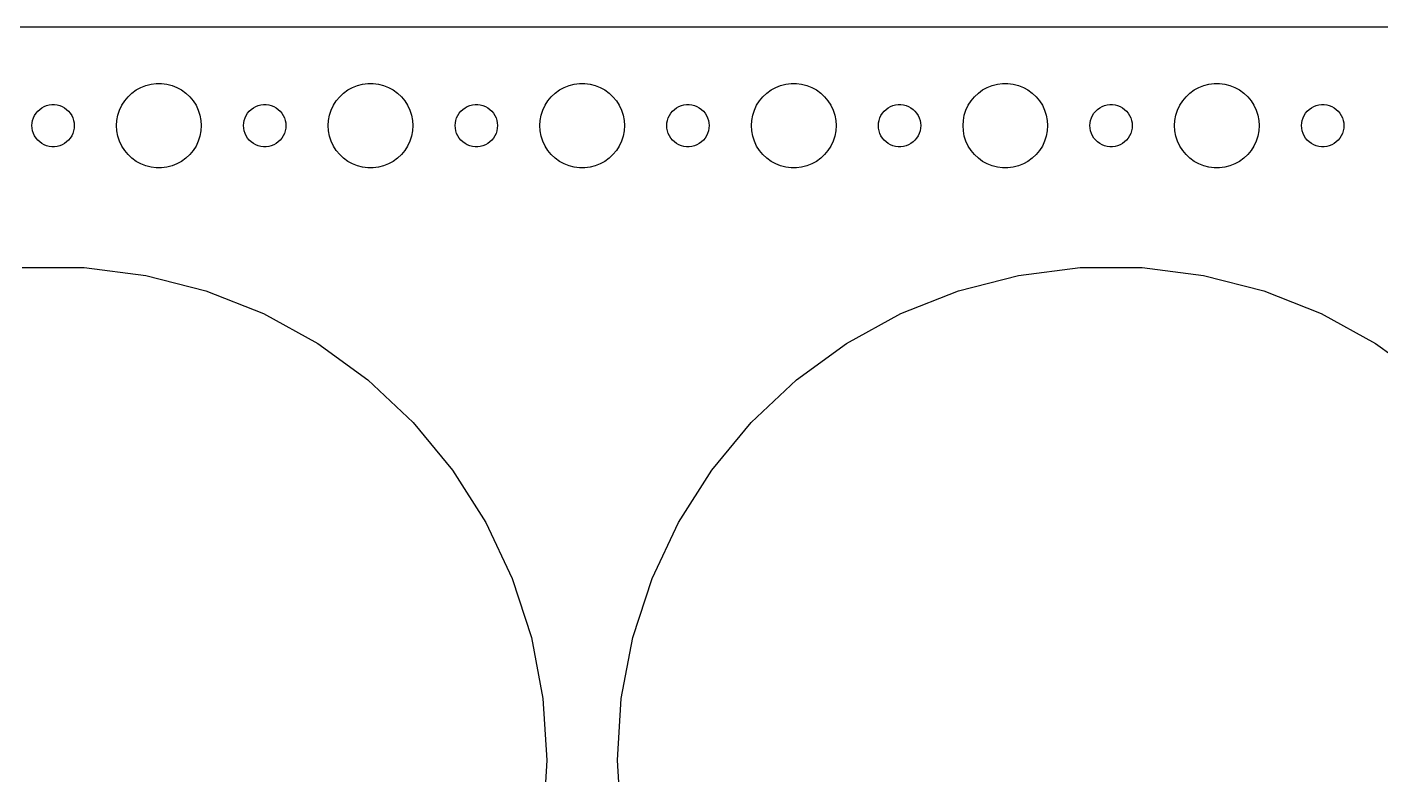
# Model space of a CAD drawing. Header units: metres. Extents: x -194 to 194, y 62 to 280.
# Drawn here: x -1.8 to 94.1, y 227 to 280 of the extents above; entities that cross this region are included whole.
import ezdxf

# ---------------------------------------------------------------- set-up
doc = ezdxf.new("R2010")
doc.units = ezdxf.units.M

msp = doc.modelspace()

# ---------------------------------------------------------------- linework, layer by layer
for p, q in [((189.814, 279.99), (-189.814, 279.99)), ((5.58772, 275.312), (5.89252, 275.533)), ((5.89252, 275.533), (6.22266, 275.714)), ((6.22266, 275.714), (6.57294, 275.853)), ((6.57294, 275.853), (6.93785, 275.947)), ((6.93785, 275.947), (7.31161, 275.994)), ((7.31161, 275.994), (7.68837, 275.994)), ((7.68837, 275.994), (8.06213, 275.947)), ((8.06213, 275.947), (8.42705, 275.853)), ((8.42705, 275.853), (8.77733, 275.714)), ((8.77733, 275.714), (9.10747, 275.533)), ((9.10747, 275.533), (9.41226, 275.312)), ((20.5877, 275.312), (20.8925, 275.533)), ((20.8925, 275.533), (21.2227, 275.714)), ((21.2227, 275.714), (21.5729, 275.853)), ((21.5729, 275.853), (21.9379, 275.947)), ((21.9379, 275.947), (22.3116, 275.994)), ((22.3116, 275.994), (22.6884, 275.994)), ((22.6884, 275.994), (23.0621, 275.947)), ((23.0621, 275.947), (23.427, 275.853)), ((23.427, 275.853), (23.7773, 275.714)), ((23.7773, 275.714), (24.1075, 275.533)), ((24.1075, 275.533), (24.4123, 275.312)), ((35.5877, 275.312), (35.8925, 275.533)), ((35.8925, 275.533), (36.2227, 275.714)), ((36.2227, 275.714), (36.5729, 275.853)), ((36.5729, 275.853), (36.9379, 275.947)), ((36.9379, 275.947), (37.3116, 275.994)), ((37.3116, 275.994), (37.6884, 275.994)), ((37.6884, 275.994), (38.0621, 275.947)), ((38.0621, 275.947), (38.427, 275.853)), ((38.427, 275.853), (38.7773, 275.714)), ((38.7773, 275.714), (39.1075, 275.533)), ((39.1075, 275.533), (39.4123, 275.312)), ((50.5877, 275.312), (50.8925, 275.533)), ((50.8925, 275.533), (51.2227, 275.714)), ((51.2227, 275.714), (51.5729, 275.853)), ((51.5729, 275.853), (51.9379, 275.947)), ((51.9379, 275.947), (52.3116, 275.994)), ((52.3116, 275.994), (52.6884, 275.994)), ((52.6884, 275.994), (53.0621, 275.947)), ((53.0621, 275.947), (53.427, 275.853)), ((53.427, 275.853), (53.7773, 275.714)), ((53.7773, 275.714), (54.1075, 275.533)), ((54.1075, 275.533), (54.4123, 275.312)), ((65.5877, 275.312), (65.8925, 275.533)), ((65.8925, 275.533), (66.2227, 275.714)), ((66.2227, 275.714), (66.573, 275.853)), ((66.573, 275.853), (66.9379, 275.947)), ((66.9379, 275.947), (67.3116, 275.994)), ((67.3116, 275.994), (67.6884, 275.994)), ((67.6884, 275.994), (68.0621, 275.947)), ((68.0621, 275.947), (68.427, 275.853)), ((68.427, 275.853), (68.7773, 275.714)), ((68.7773, 275.714), (69.1075, 275.533)), ((69.1075, 275.533), (69.4123, 275.312)), ((80.5877, 275.312), (80.8925, 275.533)), ((80.8925, 275.533), (81.2227, 275.714)), ((81.2227, 275.714), (81.573, 275.853)), ((81.573, 275.853), (81.9379, 275.947)), ((81.9379, 275.947), (82.3116, 275.994)), ((82.3116, 275.994), (82.6884, 275.994)), ((82.6884, 275.994), (83.0621, 275.947)), ((83.0621, 275.947), (83.427, 275.853)), ((83.427, 275.853), (83.7773, 275.714)), ((83.7773, 275.714), (84.1075, 275.533)), ((84.1075, 275.533), (84.4123, 275.312)), ((-0.28107, 274.473), (-0.09418, 274.497)), ((-0.09418, 274.497), (0.09418, 274.497)), ((0.09418, 274.497), (0.28107, 274.473)), ((4.87108, 274.445), (5.07294, 274.763)), ((5.07294, 274.763), (5.31308, 275.054)), ((5.31308, 275.054), (5.58772, 275.312)), ((9.41226, 275.312), (9.6869, 275.054)), ((9.6869, 275.054), (9.92705, 274.763)), ((9.92705, 274.763), (10.1289, 274.445)), ((14.7189, 274.473), (14.9058, 274.497)), ((14.9058, 274.497), (15.0942, 274.497)), ((15.0942, 274.497), (15.2811, 274.473)), ((19.8711, 274.445), (20.0729, 274.763)), ((20.0729, 274.763), (20.3131, 275.054)), ((20.3131, 275.054), (20.5877, 275.312)), ((24.4123, 275.312), (24.6869, 275.054)), ((24.6869, 275.054), (24.927, 274.763)), ((24.927, 274.763), (25.1289, 274.445)), ((29.7189, 274.473), (29.9058, 274.497)), ((29.9058, 274.497), (30.0942, 274.497)), ((30.0942, 274.497), (30.2811, 274.473)), ((34.8711, 274.445), (35.0729, 274.763)), ((35.0729, 274.763), (35.3131, 275.054)), ((35.3131, 275.054), (35.5877, 275.312)), ((39.4123, 275.312), (39.6869, 275.054)), ((39.6869, 275.054), (39.927, 274.763)), ((39.927, 274.763), (40.1289, 274.445)), ((44.7189, 274.473), (44.9058, 274.497)), ((44.9058, 274.497), (45.0942, 274.497)), ((45.0942, 274.497), (45.2811, 274.473)), ((49.8711, 274.445), (50.0729, 274.763)), ((50.0729, 274.763), (50.3131, 275.054)), ((50.3131, 275.054), (50.5877, 275.312)), ((54.4123, 275.312), (54.6869, 275.054)), ((54.6869, 275.054), (54.927, 274.763)), ((54.927, 274.763), (55.1289, 274.445)), ((59.7189, 274.473), (59.9058, 274.497)), ((59.9058, 274.497), (60.0942, 274.497)), ((60.0942, 274.497), (60.2811, 274.473)), ((64.8711, 274.445), (65.073, 274.763)), ((65.073, 274.763), (65.3131, 275.054)), ((65.3131, 275.054), (65.5877, 275.312)), ((69.4123, 275.312), (69.6869, 275.054)), ((69.6869, 275.054), (69.927, 274.763)), ((69.927, 274.763), (70.1289, 274.445)), ((74.7189, 274.473), (74.9058, 274.497)), ((74.9058, 274.497), (75.0942, 274.497)), ((75.0942, 274.497), (75.2811, 274.473)), ((79.8711, 274.445), (80.073, 274.763)), ((80.073, 274.763), (80.3131, 275.054)), ((80.3131, 275.054), (80.5877, 275.312)), ((84.4123, 275.312), (84.6869, 275.054)), ((84.6869, 275.054), (84.927, 274.763)), ((84.927, 274.763), (85.1289, 274.445)), ((89.7189, 274.473), (89.9058, 274.497)), ((89.9058, 274.497), (90.0942, 274.497)), ((90.0942, 274.497), (90.2811, 274.473)), ((-1.45287, 273.373), (-1.39465, 273.552)), ((-1.39465, 273.552), (-1.31445, 273.723)), ((-1.31445, 273.723), (-1.21352, 273.882)), ((-1.21352, 273.882), (-1.09344, 274.027)), ((-1.09344, 274.027), (-0.95613, 274.156)), ((-0.95613, 274.156), (-0.80373, 274.266)), ((-0.80373, 274.266), (-0.63866, 274.357)), ((-0.63866, 274.357), (-0.46352, 274.427)), ((-0.46352, 274.427), (-0.28107, 274.473)), ((0.28107, 274.473), (0.46352, 274.427)), ((0.46352, 274.427), (0.63866, 274.357)), ((0.63866, 274.357), (0.80373, 274.266)), ((0.80373, 274.266), (0.95613, 274.156)), ((0.95613, 274.156), (1.09344, 274.027)), ((1.09344, 274.027), (1.21352, 273.882)), ((1.21352, 273.882), (1.31445, 273.723)), ((1.31445, 273.723), (1.39465, 273.552)), ((1.39465, 273.552), (1.45287, 273.373)), ((4.52365, 273.376), (4.59424, 273.746)), ((4.59424, 273.746), (4.71066, 274.104)), ((4.71066, 274.104), (4.87108, 274.445)), ((10.1289, 274.445), (10.2893, 274.104)), ((10.2893, 274.104), (10.4057, 273.746)), ((10.4057, 273.746), (10.4763, 273.376)), ((13.5471, 273.373), (13.6053, 273.552)), ((13.6053, 273.552), (13.6855, 273.723)), ((13.6855, 273.723), (13.7865, 273.882)), ((13.7865, 273.882), (13.9065, 274.027)), ((13.9065, 274.027), (14.0439, 274.156)), ((14.0439, 274.156), (14.1963, 274.266)), ((14.1963, 274.266), (14.3613, 274.357)), ((14.3613, 274.357), (14.5365, 274.427)), ((14.5365, 274.427), (14.7189, 274.473)), ((15.2811, 274.473), (15.4635, 274.427)), ((15.4635, 274.427), (15.6387, 274.357)), ((15.6387, 274.357), (15.8037, 274.266)), ((15.8037, 274.266), (15.9561, 274.156)), ((15.9561, 274.156), (16.0934, 274.027)), ((16.0934, 274.027), (16.2135, 273.882)), ((16.2135, 273.882), (16.3145, 273.723)), ((16.3145, 273.723), (16.3947, 273.552)), ((16.3947, 273.552), (16.4529, 273.373)), ((19.5237, 273.376), (19.5942, 273.746)), ((19.5942, 273.746), (19.7107, 274.104)), ((19.7107, 274.104), (19.8711, 274.445)), ((25.1289, 274.445), (25.2893, 274.104)), ((25.2893, 274.104), (25.4057, 273.746)), ((25.4057, 273.746), (25.4763, 273.376)), ((28.5471, 273.373), (28.6053, 273.552)), ((28.6053, 273.552), (28.6855, 273.723)), ((28.6855, 273.723), (28.7865, 273.882)), ((28.7865, 273.882), (28.9065, 274.027)), ((28.9065, 274.027), (29.0439, 274.156)), ((29.0439, 274.156), (29.1963, 274.266)), ((29.1963, 274.266), (29.3613, 274.357)), ((29.3613, 274.357), (29.5365, 274.427)), ((29.5365, 274.427), (29.7189, 274.473)), ((30.2811, 274.473), (30.4635, 274.427)), ((30.4635, 274.427), (30.6387, 274.357)), ((30.6387, 274.357), (30.8037, 274.266)), ((30.8037, 274.266), (30.9561, 274.156)), ((30.9561, 274.156), (31.0934, 274.027)), ((31.0934, 274.027), (31.2135, 273.882)), ((31.2135, 273.882), (31.3145, 273.723)), ((31.3145, 273.723), (31.3947, 273.552)), ((31.3947, 273.552), (31.4529, 273.373)), ((34.5237, 273.376), (34.5942, 273.746)), ((34.5942, 273.746), (34.7107, 274.104)), ((34.7107, 274.104), (34.8711, 274.445)), ((40.1289, 274.445), (40.2893, 274.104)), ((40.2893, 274.104), (40.4057, 273.746)), ((40.4057, 273.746), (40.4763, 273.376)), ((43.5471, 273.373), (43.6053, 273.552)), ((43.6053, 273.552), (43.6855, 273.723)), ((43.6855, 273.723), (43.7865, 273.882)), ((43.7865, 273.882), (43.9065, 274.027)), ((43.9065, 274.027), (44.0439, 274.156)), ((44.0439, 274.156), (44.1963, 274.266)), ((44.1963, 274.266), (44.3613, 274.357)), ((44.3613, 274.357), (44.5365, 274.427)), ((44.5365, 274.427), (44.7189, 274.473)), ((45.2811, 274.473), (45.4635, 274.427)), ((45.4635, 274.427), (45.6387, 274.357)), ((45.6387, 274.357), (45.8037, 274.266)), ((45.8037, 274.266), (45.9561, 274.156)), ((45.9561, 274.156), (46.0934, 274.027)), ((46.0934, 274.027), (46.2135, 273.882)), ((46.2135, 273.882), (46.3145, 273.723)), ((46.3145, 273.723), (46.3947, 273.552)), ((46.3947, 273.552), (46.4529, 273.373)), ((49.5237, 273.376), (49.5942, 273.746)), ((49.5942, 273.746), (49.7107, 274.104)), ((49.7107, 274.104), (49.8711, 274.445)), ((55.1289, 274.445), (55.2893, 274.104)), ((55.2893, 274.104), (55.4057, 273.746)), ((55.4057, 273.746), (55.4763, 273.376)), ((58.5471, 273.373), (58.6053, 273.552)), ((58.6053, 273.552), (58.6855, 273.723)), ((58.6855, 273.723), (58.7865, 273.882)), ((58.7865, 273.882), (58.9065, 274.027)), ((58.9065, 274.027), (59.0439, 274.156)), ((59.0439, 274.156), (59.1963, 274.266)), ((59.1963, 274.266), (59.3613, 274.357)), ((59.3613, 274.357), (59.5365, 274.427)), ((59.5365, 274.427), (59.7189, 274.473)), ((60.2811, 274.473), (60.4635, 274.427)), ((60.4635, 274.427), (60.6387, 274.357)), ((60.6387, 274.357), (60.8037, 274.266)), ((60.8037, 274.266), (60.9561, 274.156)), ((60.9561, 274.156), (61.0934, 274.027)), ((61.0934, 274.027), (61.2135, 273.882)), ((61.2135, 273.882), (61.3145, 273.723)), ((61.3145, 273.723), (61.3947, 273.552)), ((61.3947, 273.552), (61.4529, 273.373)), ((64.5237, 273.376), (64.5943, 273.746)), ((64.5943, 273.746), (64.7107, 274.104)), ((64.7107, 274.104), (64.8711, 274.445)), ((70.1289, 274.445), (70.2893, 274.104)), ((70.2893, 274.104), (70.4057, 273.746)), ((70.4057, 273.746), (70.4763, 273.376)), ((73.5471, 273.373), (73.6053, 273.552)), ((73.6053, 273.552), (73.6855, 273.723)), ((73.6855, 273.723), (73.7865, 273.882)), ((73.7865, 273.882), (73.9065, 274.027)), ((73.9065, 274.027), (74.0439, 274.156)), ((74.0439, 274.156), (74.1963, 274.266)), ((74.1963, 274.266), (74.3613, 274.357)), ((74.3613, 274.357), (74.5365, 274.427)), ((74.5365, 274.427), (74.7189, 274.473)), ((75.2811, 274.473), (75.4635, 274.427)), ((75.4635, 274.427), (75.6387, 274.357)), ((75.6387, 274.357), (75.8037, 274.266)), ((75.8037, 274.266), (75.9561, 274.156)), ((75.9561, 274.156), (76.0934, 274.027)), ((76.0934, 274.027), (76.2135, 273.882)), ((76.2135, 273.882), (76.3145, 273.723)), ((76.3145, 273.723), (76.3947, 273.552)), ((76.3947, 273.552), (76.4529, 273.373)), ((79.5237, 273.376), (79.5943, 273.746)), ((79.5943, 273.746), (79.7107, 274.104)), ((79.7107, 274.104), (79.8711, 274.445)), ((85.1289, 274.445), (85.2893, 274.104)), ((85.2893, 274.104), (85.4057, 273.746)), ((85.4057, 273.746), (85.4763, 273.376)), ((88.5471, 273.373), (88.6053, 273.552)), ((88.6053, 273.552), (88.6855, 273.723)), ((88.6855, 273.723), (88.7865, 273.882)), ((88.7865, 273.882), (88.9065, 274.027)), ((88.9065, 274.027), (89.0439, 274.156)), ((89.0439, 274.156), (89.1963, 274.266)), ((89.1963, 274.266), (89.3613, 274.357)), ((89.3613, 274.357), (89.5365, 274.427)), ((89.5365, 274.427), (89.7189, 274.473)), ((90.2811, 274.473), (90.4635, 274.427)), ((90.4635, 274.427), (90.6387, 274.357)), ((90.6387, 274.357), (90.8037, 274.266)), ((90.8037, 274.266), (90.9561, 274.156)), ((90.9561, 274.156), (91.0934, 274.027)), ((91.0934, 274.027), (91.2135, 273.882)), ((91.2135, 273.882), (91.3145, 273.723)), ((91.3145, 273.723), (91.3947, 273.552)), ((91.3947, 273.552), (91.4529, 273.373)), ((-1.5, 273), (-1.48816, 273.188)), ((-1.48816, 272.812), (-1.5, 273)), ((-1.48816, 273.188), (-1.45287, 273.373)), ((-1.45287, 272.627), (-1.48816, 272.812)), ((-1.39465, 272.448), (-1.45287, 272.627)), ((1.45287, 272.627), (1.39465, 272.448)), ((1.45287, 273.373), (1.48816, 273.188)), ((1.48816, 272.812), (1.45287, 272.627)), ((1.48816, 273.188), (1.5, 273)), ((1.5, 273), (1.48816, 272.812)), ((4.5, 273), (4.52365, 273.376)), ((4.52365, 272.624), (4.5, 273)), ((4.59424, 272.254), (4.52365, 272.624)), ((10.4763, 272.624), (10.4057, 272.254)), ((10.4763, 273.376), (10.5, 273)), ((10.5, 273), (10.4763, 272.624)), ((13.5, 273), (13.5118, 273.188)), ((13.5118, 272.812), (13.5, 273)), ((13.5118, 273.188), (13.5471, 273.373)), ((13.5471, 272.627), (13.5118, 272.812)), ((13.6053, 272.448), (13.5471, 272.627)), ((16.4529, 272.627), (16.3947, 272.448)), ((16.4529, 273.373), (16.4882, 273.188)), ((16.4882, 272.812), (16.4529, 272.627)), ((16.4882, 273.188), (16.5, 273)), ((16.5, 273), (16.4882, 272.812)), ((19.5, 273), (19.5237, 273.376)), ((19.5237, 272.624), (19.5, 273)), ((19.5942, 272.254), (19.5237, 272.624)), ((25.4763, 272.624), (25.4057, 272.254)), ((25.4763, 273.376), (25.5, 273)), ((25.5, 273), (25.4763, 272.624)), ((28.5, 273), (28.5118, 273.188)), ((28.5118, 272.812), (28.5, 273)), ((28.5118, 273.188), (28.5471, 273.373)), ((28.5471, 272.627), (28.5118, 272.812)), ((28.6053, 272.448), (28.5471, 272.627)), ((31.4529, 272.627), (31.3947, 272.448)), ((31.4529, 273.373), (31.4882, 273.188)), ((31.4882, 272.812), (31.4529, 272.627)), ((31.4882, 273.188), (31.5, 273)), ((31.5, 273), (31.4882, 272.812)), ((34.5, 273), (34.5237, 273.376)), ((34.5237, 272.624), (34.5, 273)), ((34.5942, 272.254), (34.5237, 272.624)), ((40.4763, 272.624), (40.4057, 272.254)), ((40.4763, 273.376), (40.5, 273)), ((40.5, 273), (40.4763, 272.624)), ((43.5, 273), (43.5118, 273.188)), ((43.5118, 272.812), (43.5, 273)), ((43.5118, 273.188), (43.5471, 273.373)), ((43.5471, 272.627), (43.5118, 272.812)), ((43.6053, 272.448), (43.5471, 272.627)), ((46.4529, 272.627), (46.3947, 272.448)), ((46.4529, 273.373), (46.4882, 273.188)), ((46.4882, 272.812), (46.4529, 272.627)), ((46.4882, 273.188), (46.5, 273)), ((46.5, 273), (46.4882, 272.812)), ((49.5, 273), (49.5237, 273.376)), ((49.5237, 272.624), (49.5, 273)), ((49.5942, 272.254), (49.5237, 272.624)), ((55.4763, 272.624), (55.4057, 272.254)), ((55.4763, 273.376), (55.5, 273)), ((55.5, 273), (55.4763, 272.624)), ((58.5, 273), (58.5118, 273.188)), ((58.5118, 272.812), (58.5, 273)), ((58.5118, 273.188), (58.5471, 273.373)), ((58.5471, 272.627), (58.5118, 272.812)), ((58.6053, 272.448), (58.5471, 272.627)), ((61.4529, 272.627), (61.3947, 272.448)), ((61.4529, 273.373), (61.4882, 273.188)), ((61.4882, 272.812), (61.4529, 272.627)), ((61.4882, 273.188), (61.5, 273)), ((61.5, 273), (61.4882, 272.812)), ((64.5, 273), (64.5237, 273.376)), ((64.5237, 272.624), (64.5, 273)), ((64.5943, 272.254), (64.5237, 272.624)), ((70.4763, 272.624), (70.4057, 272.254)), ((70.4763, 273.376), (70.5, 273)), ((70.5, 273), (70.4763, 272.624)), ((73.5, 273), (73.5118, 273.188)), ((73.5118, 272.812), (73.5, 273)), ((73.5118, 273.188), (73.5471, 273.373)), ((73.5471, 272.627), (73.5118, 272.812)), ((73.6053, 272.448), (73.5471, 272.627)), ((76.4529, 272.627), (76.3947, 272.448)), ((76.4529, 273.373), (76.4882, 273.188)), ((76.4882, 272.812), (76.4529, 272.627)), ((76.4882, 273.188), (76.5, 273)), ((76.5, 273), (76.4882, 272.812)), ((79.5, 273), (79.5237, 273.376)), ((79.5237, 272.624), (79.5, 273)), ((79.5943, 272.254), (79.5237, 272.624)), ((85.4763, 272.624), (85.4057, 272.254)), ((85.4763, 273.376), (85.5, 273)), ((85.5, 273), (85.4763, 272.624)), ((88.5, 273), (88.5118, 273.188)), ((88.5118, 272.812), (88.5, 273)), ((88.5118, 273.188), (88.5471, 273.373)), ((88.5471, 272.627), (88.5118, 272.812)), ((88.6053, 272.448), (88.5471, 272.627)), ((91.4529, 272.627), (91.3947, 272.448)), ((91.4529, 273.373), (91.4882, 273.188)), ((91.4882, 272.812), (91.4529, 272.627)), ((91.4882, 273.188), (91.5, 273)), ((91.5, 273), (91.4882, 272.812)), ((-1.31445, 272.277), (-1.39465, 272.448)), ((-1.21352, 272.118), (-1.31445, 272.277)), ((-1.09344, 271.973), (-1.21352, 272.118)), ((-0.95613, 271.844), (-1.09344, 271.973)), ((-0.80373, 271.734), (-0.95613, 271.844)), ((-0.63866, 271.643), (-0.80373, 271.734)), ((-0.46352, 271.573), (-0.63866, 271.643)), ((0.63866, 271.643), (0.46352, 271.573)), ((0.80373, 271.734), (0.63866, 271.643)), ((0.95613, 271.844), (0.80373, 271.734)), ((1.09344, 271.973), (0.95613, 271.844)), ((1.21352, 272.118), (1.09344, 271.973)), ((1.31445, 272.277), (1.21352, 272.118)), ((1.39465, 272.448), (1.31445, 272.277)), ((4.71066, 271.896), (4.59424, 272.254)), ((4.87108, 271.555), (4.71066, 271.896)), ((10.2893, 271.896), (10.1289, 271.555)), ((10.4057, 272.254), (10.2893, 271.896)), ((13.6855, 272.277), (13.6053, 272.448)), ((13.7865, 272.118), (13.6855, 272.277)), ((13.9065, 271.973), (13.7865, 272.118)), ((14.0439, 271.844), (13.9065, 271.973)), ((14.1963, 271.734), (14.0439, 271.844)), ((14.3613, 271.643), (14.1963, 271.734)), ((14.5365, 271.573), (14.3613, 271.643)), ((15.6387, 271.643), (15.4635, 271.573)), ((15.8037, 271.734), (15.6387, 271.643)), ((15.9561, 271.844), (15.8037, 271.734)), ((16.0934, 271.973), (15.9561, 271.844)), ((16.2135, 272.118), (16.0934, 271.973)), ((16.3145, 272.277), (16.2135, 272.118)), ((16.3947, 272.448), (16.3145, 272.277)), ((19.7107, 271.896), (19.5942, 272.254)), ((19.8711, 271.555), (19.7107, 271.896)), ((25.2893, 271.896), (25.1289, 271.555)), ((25.4057, 272.254), (25.2893, 271.896)), ((28.6855, 272.277), (28.6053, 272.448)), ((28.7865, 272.118), (28.6855, 272.277)), ((28.9065, 271.973), (28.7865, 272.118)), ((29.0439, 271.844), (28.9065, 271.973)), ((29.1963, 271.734), (29.0439, 271.844)), ((29.3613, 271.643), (29.1963, 271.734)), ((29.5365, 271.573), (29.3613, 271.643)), ((30.6387, 271.643), (30.4635, 271.573)), ((30.8037, 271.734), (30.6387, 271.643)), ((30.9561, 271.844), (30.8037, 271.734)), ((31.0934, 271.973), (30.9561, 271.844)), ((31.2135, 272.118), (31.0934, 271.973)), ((31.3145, 272.277), (31.2135, 272.118)), ((31.3947, 272.448), (31.3145, 272.277)), ((34.7107, 271.896), (34.5942, 272.254)), ((34.8711, 271.555), (34.7107, 271.896)), ((40.2893, 271.896), (40.1289, 271.555)), ((40.4057, 272.254), (40.2893, 271.896)), ((43.6855, 272.277), (43.6053, 272.448)), ((43.7865, 272.118), (43.6855, 272.277)), ((43.9065, 271.973), (43.7865, 272.118)), ((44.0439, 271.844), (43.9065, 271.973)), ((44.1963, 271.734), (44.0439, 271.844)), ((44.3613, 271.643), (44.1963, 271.734)), ((44.5365, 271.573), (44.3613, 271.643)), ((45.6387, 271.643), (45.4635, 271.573)), ((45.8037, 271.734), (45.6387, 271.643)), ((45.9561, 271.844), (45.8037, 271.734)), ((46.0934, 271.973), (45.9561, 271.844)), ((46.2135, 272.118), (46.0934, 271.973)), ((46.3145, 272.277), (46.2135, 272.118)), ((46.3947, 272.448), (46.3145, 272.277)), ((49.7107, 271.896), (49.5942, 272.254)), ((49.8711, 271.555), (49.7107, 271.896)), ((55.2893, 271.896), (55.1289, 271.555)), ((55.4057, 272.254), (55.2893, 271.896)), ((58.6855, 272.277), (58.6053, 272.448)), ((58.7865, 272.118), (58.6855, 272.277)), ((58.9065, 271.973), (58.7865, 272.118)), ((59.0439, 271.844), (58.9065, 271.973)), ((59.1963, 271.734), (59.0439, 271.844)), ((59.3613, 271.643), (59.1963, 271.734)), ((59.5365, 271.573), (59.3613, 271.643)), ((60.6387, 271.643), (60.4635, 271.573)), ((60.8037, 271.734), (60.6387, 271.643)), ((60.9561, 271.844), (60.8037, 271.734)), ((61.0934, 271.973), (60.9561, 271.844)), ((61.2135, 272.118), (61.0934, 271.973)), ((61.3145, 272.277), (61.2135, 272.118)), ((61.3947, 272.448), (61.3145, 272.277)), ((64.7107, 271.896), (64.5943, 272.254)), ((64.8711, 271.555), (64.7107, 271.896)), ((70.2893, 271.896), (70.1289, 271.555)), ((70.4057, 272.254), (70.2893, 271.896)), ((73.6855, 272.277), (73.6053, 272.448)), ((73.7865, 272.118), (73.6855, 272.277)), ((73.9065, 271.973), (73.7865, 272.118)), ((74.0439, 271.844), (73.9065, 271.973)), ((74.1963, 271.734), (74.0439, 271.844)), ((74.3613, 271.643), (74.1963, 271.734)), ((74.5365, 271.573), (74.3613, 271.643)), ((75.6387, 271.643), (75.4635, 271.573)), ((75.8037, 271.734), (75.6387, 271.643)), ((75.9561, 271.844), (75.8037, 271.734)), ((76.0934, 271.973), (75.9561, 271.844)), ((76.2135, 272.118), (76.0934, 271.973)), ((76.3145, 272.277), (76.2135, 272.118)), ((76.3947, 272.448), (76.3145, 272.277)), ((79.7107, 271.896), (79.5943, 272.254)), ((79.8711, 271.555), (79.7107, 271.896)), ((85.2893, 271.896), (85.1289, 271.555)), ((85.4057, 272.254), (85.2893, 271.896)), ((88.6855, 272.277), (88.6053, 272.448)), ((88.7865, 272.118), (88.6855, 272.277)), ((88.9065, 271.973), (88.7865, 272.118)), ((89.0439, 271.844), (88.9065, 271.973)), ((89.1963, 271.734), (89.0439, 271.844)), ((89.3613, 271.643), (89.1963, 271.734)), ((89.5365, 271.573), (89.3613, 271.643)), ((90.6387, 271.643), (90.4635, 271.573)), ((90.8037, 271.734), (90.6387, 271.643)), ((90.9561, 271.844), (90.8037, 271.734)), ((91.0934, 271.973), (90.9561, 271.844)), ((91.2135, 272.118), (91.0934, 271.973)), ((91.3145, 272.277), (91.2135, 272.118)), ((91.3947, 272.448), (91.3145, 272.277)), ((-0.28107, 271.527), (-0.46352, 271.573)), ((-0.09418, 271.503), (-0.28107, 271.527)), ((0.09418, 271.503), (-0.09418, 271.503)), ((0.28107, 271.527), (0.09418, 271.503)), ((0.46352, 271.573), (0.28107, 271.527)), ((5.07294, 271.237), (4.87108, 271.555)), ((5.31308, 270.946), (5.07294, 271.237)), ((5.58772, 270.688), (5.31308, 270.946)), ((5.89252, 270.467), (5.58772, 270.688)), ((9.41226, 270.688), (9.10747, 270.467)), ((9.6869, 270.946), (9.41226, 270.688)), ((9.92705, 271.237), (9.6869, 270.946)), ((10.1289, 271.555), (9.92705, 271.237)), ((14.7189, 271.527), (14.5365, 271.573)), ((14.9058, 271.503), (14.7189, 271.527)), ((15.0942, 271.503), (14.9058, 271.503)), ((15.2811, 271.527), (15.0942, 271.503)), ((15.4635, 271.573), (15.2811, 271.527)), ((20.0729, 271.237), (19.8711, 271.555)), ((20.3131, 270.946), (20.0729, 271.237)), ((20.5877, 270.688), (20.3131, 270.946)), ((20.8925, 270.467), (20.5877, 270.688)), ((24.4123, 270.688), (24.1075, 270.467)), ((24.6869, 270.946), (24.4123, 270.688)), ((24.927, 271.237), (24.6869, 270.946)), ((25.1289, 271.555), (24.927, 271.237)), ((29.7189, 271.527), (29.5365, 271.573)), ((29.9058, 271.503), (29.7189, 271.527)), ((30.0942, 271.503), (29.9058, 271.503)), ((30.2811, 271.527), (30.0942, 271.503)), ((30.4635, 271.573), (30.2811, 271.527)), ((35.0729, 271.237), (34.8711, 271.555)), ((35.3131, 270.946), (35.0729, 271.237)), ((35.5877, 270.688), (35.3131, 270.946)), ((35.8925, 270.467), (35.5877, 270.688)), ((39.4123, 270.688), (39.1075, 270.467)), ((39.6869, 270.946), (39.4123, 270.688)), ((39.927, 271.237), (39.6869, 270.946)), ((40.1289, 271.555), (39.927, 271.237)), ((44.7189, 271.527), (44.5365, 271.573)), ((44.9058, 271.503), (44.7189, 271.527)), ((45.0942, 271.503), (44.9058, 271.503)), ((45.2811, 271.527), (45.0942, 271.503)), ((45.4635, 271.573), (45.2811, 271.527)), ((50.0729, 271.237), (49.8711, 271.555)), ((50.3131, 270.946), (50.0729, 271.237)), ((50.5877, 270.688), (50.3131, 270.946)), ((50.8925, 270.467), (50.5877, 270.688)), ((54.4123, 270.688), (54.1075, 270.467)), ((54.6869, 270.946), (54.4123, 270.688)), ((54.927, 271.237), (54.6869, 270.946)), ((55.1289, 271.555), (54.927, 271.237)), ((59.7189, 271.527), (59.5365, 271.573)), ((59.9058, 271.503), (59.7189, 271.527)), ((60.0942, 271.503), (59.9058, 271.503)), ((60.2811, 271.527), (60.0942, 271.503)), ((60.4635, 271.573), (60.2811, 271.527)), ((65.073, 271.237), (64.8711, 271.555)), ((65.3131, 270.946), (65.073, 271.237)), ((65.5877, 270.688), (65.3131, 270.946)), ((65.8925, 270.467), (65.5877, 270.688)), ((69.4123, 270.688), (69.1075, 270.467)), ((69.6869, 270.946), (69.4123, 270.688)), ((69.927, 271.237), (69.6869, 270.946)), ((70.1289, 271.555), (69.927, 271.237)), ((74.7189, 271.527), (74.5365, 271.573)), ((74.9058, 271.503), (74.7189, 271.527)), ((75.0942, 271.503), (74.9058, 271.503)), ((75.2811, 271.527), (75.0942, 271.503)), ((75.4635, 271.573), (75.2811, 271.527)), ((80.073, 271.237), (79.8711, 271.555)), ((80.3131, 270.946), (80.073, 271.237)), ((80.5877, 270.688), (80.3131, 270.946)), ((80.8925, 270.467), (80.5877, 270.688)), ((84.4123, 270.688), (84.1075, 270.467)), ((84.6869, 270.946), (84.4123, 270.688)), ((84.927, 271.237), (84.6869, 270.946)), ((85.1289, 271.555), (84.927, 271.237)), ((89.7189, 271.527), (89.5365, 271.573)), ((89.9058, 271.503), (89.7189, 271.527)), ((90.0942, 271.503), (89.9058, 271.503)), ((90.2811, 271.527), (90.0942, 271.503)), ((90.4635, 271.573), (90.2811, 271.527)), ((6.22266, 270.286), (5.89252, 270.467)), ((6.57294, 270.147), (6.22266, 270.286)), ((6.93785, 270.053), (6.57294, 270.147)), ((7.31161, 270.006), (6.93785, 270.053)), ((7.68837, 270.006), (7.31161, 270.006)), ((8.06213, 270.053), (7.68837, 270.006)), ((8.42705, 270.147), (8.06213, 270.053)), ((8.77733, 270.286), (8.42705, 270.147)), ((9.10747, 270.467), (8.77733, 270.286)), ((21.2227, 270.286), (20.8925, 270.467)), ((21.5729, 270.147), (21.2227, 270.286)), ((21.9379, 270.053), (21.5729, 270.147)), ((22.3116, 270.006), (21.9379, 270.053)), ((22.6884, 270.006), (22.3116, 270.006)), ((23.0621, 270.053), (22.6884, 270.006)), ((23.427, 270.147), (23.0621, 270.053)), ((23.7773, 270.286), (23.427, 270.147)), ((24.1075, 270.467), (23.7773, 270.286)), ((36.2227, 270.286), (35.8925, 270.467)), ((36.5729, 270.147), (36.2227, 270.286)), ((36.9379, 270.053), (36.5729, 270.147)), ((37.3116, 270.006), (36.9379, 270.053)), ((37.6884, 270.006), (37.3116, 270.006)), ((38.0621, 270.053), (37.6884, 270.006)), ((38.427, 270.147), (38.0621, 270.053)), ((38.7773, 270.286), (38.427, 270.147)), ((39.1075, 270.467), (38.7773, 270.286)), ((51.2227, 270.286), (50.8925, 270.467)), ((51.5729, 270.147), (51.2227, 270.286)), ((51.9379, 270.053), (51.5729, 270.147)), ((52.3116, 270.006), (51.9379, 270.053)), ((52.6884, 270.006), (52.3116, 270.006)), ((53.0621, 270.053), (52.6884, 270.006)), ((53.427, 270.147), (53.0621, 270.053)), ((53.7773, 270.286), (53.427, 270.147)), ((54.1075, 270.467), (53.7773, 270.286)), ((66.2227, 270.286), (65.8925, 270.467)), ((66.573, 270.147), (66.2227, 270.286)), ((66.9379, 270.053), (66.573, 270.147)), ((67.3116, 270.006), (66.9379, 270.053)), ((67.6884, 270.006), (67.3116, 270.006)), ((68.0621, 270.053), (67.6884, 270.006)), ((68.427, 270.147), (68.0621, 270.053)), ((68.7773, 270.286), (68.427, 270.147)), ((69.1075, 270.467), (68.7773, 270.286)), ((81.2227, 270.286), (80.8925, 270.467)), ((81.573, 270.147), (81.2227, 270.286)), ((81.9379, 270.053), (81.573, 270.147)), ((82.3116, 270.006), (81.9379, 270.053)), ((82.6884, 270.006), (82.3116, 270.006)), ((83.0621, 270.053), (82.6884, 270.006)), ((83.427, 270.147), (83.0621, 270.053)), ((83.7773, 270.286), (83.427, 270.147)), ((84.1075, 270.467), (83.7773, 270.286)), ((-2.19766, 262.931), (2.19766, 262.931)), ((2.19766, 262.931), (6.55833, 262.38)), ((6.55833, 262.38), (10.8156, 261.287)), ((64.1844, 261.287), (68.4417, 262.38)), ((68.4417, 262.38), (72.8023, 262.931)), ((72.8023, 262.931), (77.1977, 262.931)), ((77.1977, 262.931), (81.5583, 262.38)), ((81.5583, 262.38), (85.8156, 261.287)), ((10.8156, 261.287), (14.9023, 259.669)), ((60.0977, 259.669), (64.1844, 261.287)), ((85.8156, 261.287), (89.9023, 259.669)), ((14.9023, 259.669), (18.7539, 257.551)), ((56.2461, 257.551), (60.0977, 259.669)), ((89.9023, 259.669), (93.7539, 257.551)), ((18.7539, 257.551), (22.3098, 254.968)), ((52.6902, 254.968), (56.2461, 257.551)), ((93.7539, 257.551), (97.3098, 254.968)), ((22.3098, 254.968), (25.5139, 251.959)), ((49.4861, 251.959), (52.6902, 254.968)), ((25.5139, 251.959), (28.3156, 248.572)), ((46.6844, 248.572), (49.4861, 251.959)), ((28.3156, 248.572), (30.6707, 244.861)), ((44.3293, 244.861), (46.6844, 248.572)), ((30.6707, 244.861), (32.5422, 240.884)), ((42.4578, 240.884), (44.3293, 244.861)), ((32.5422, 240.884), (33.9004, 236.704)), ((41.0996, 236.704), (42.4578, 240.884)), ((33.9004, 236.704), (34.724, 232.387)), ((40.276, 232.387), (41.0996, 236.704)), ((34.724, 232.387), (35, 228)), ((40, 228), (40.276, 232.387)), ((35, 228), (34.724, 223.613)), ((40.276, 223.613), (40, 228))]:
    msp.add_line(p, q)

doc.saveas('drawing.dxf')
